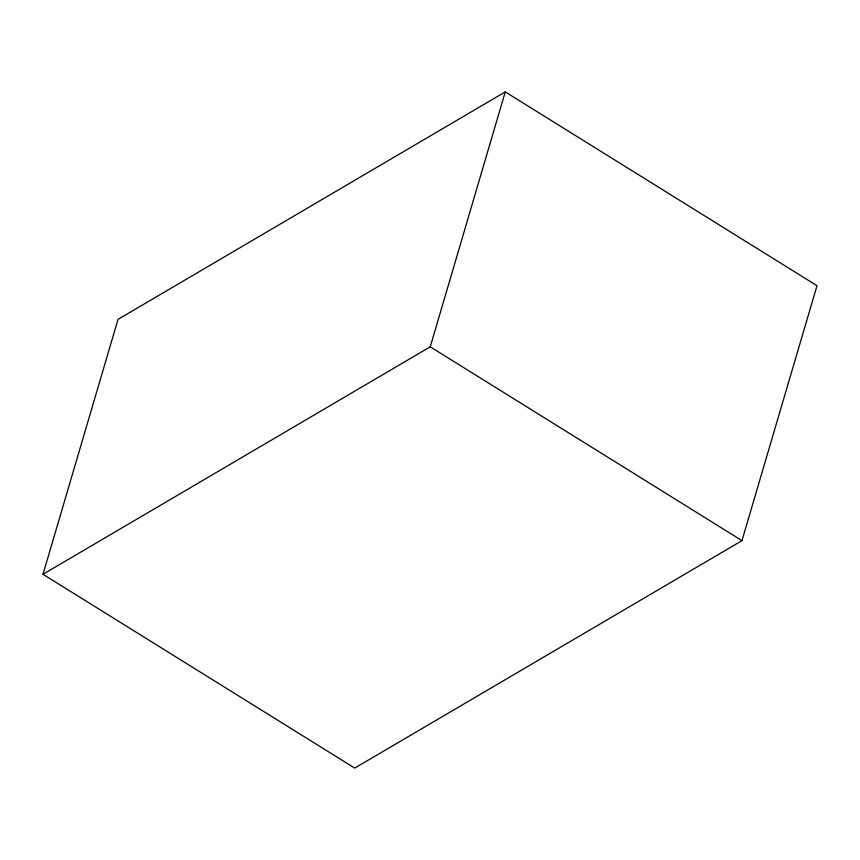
<?xml version="1.0" encoding="UTF-8"?>
<svg xmlns="http://www.w3.org/2000/svg" width="860" height="860" viewBox="0 0 860 860"><rect width="100%" height="100%" fill="white"/><g stroke="black" fill="none" stroke-linecap="round" stroke-linejoin="round"><path stroke-width="1.29" d="M43 574.287L118.024 319.361L505.261 91.902L817 285.713L741.976 540.639L354.739 768.098L43 574.287L430.237 346.816L505.261 91.902M430.237 346.816L741.976 540.639"/></g></svg>
